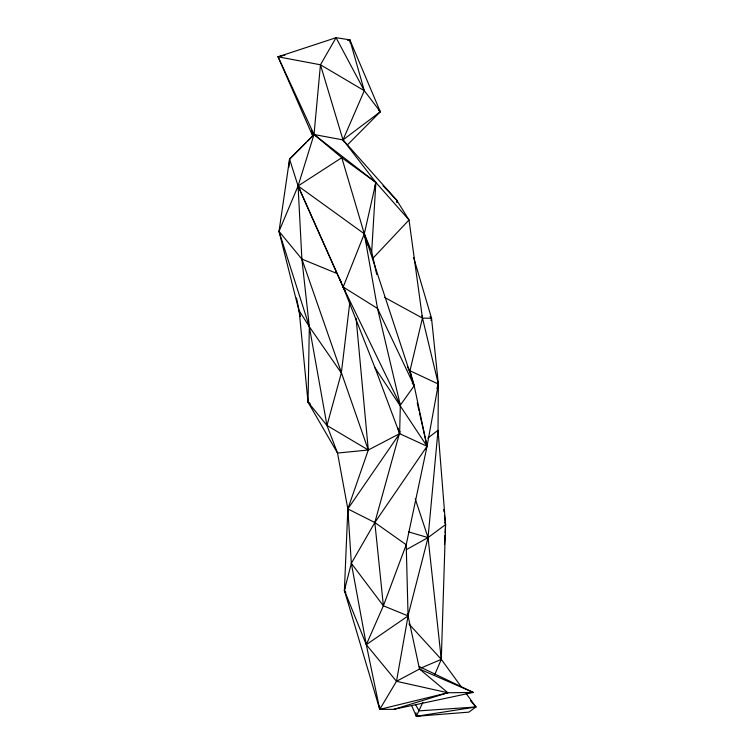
<?xml version="1.0" encoding="UTF-8"?>
<svg xmlns="http://www.w3.org/2000/svg" width="754" height="754" viewBox="0 0 754 754"><rect width="100%" height="100%" fill="white"/><g stroke="black" fill="none" stroke-linecap="round" stroke-linejoin="round"><path stroke-width="1.13" d="M356.105 318.339L368.301 450.006L347.839 508.922L344.399 590.42L379.733 709.373L393.89 709.335L473.276 692.436L419.233 666.545M444.502 544.539L445.001 535.151M445.124 532.805L445.567 524.596L438.036 430.261L438.357 384.069L431.542 318.273L413.644 257.576M376.764 274.607L371.694 251.685L375.878 182.449L343.013 139.914L320.45 64.787L336.058 37.7L349.837 39.839L380.336 111.762L347.575 144.749M288.914 167.237L289.564 159.103L314.022 134.514L320.45 64.787L278.047 56.795L312.721 136.031L307.755 140.97M407.726 616.847L428.055 537.602L438.036 430.261L427.791 438.093M348.471 512.352L337.519 453.05L326.982 425.492L341.336 372.985L349.733 303.165M300.375 316.378L279.018 231.365L289.564 159.103L306.105 142.619M400.006 431.373L374.832 522.531L351.345 563.342L344.399 590.42L366.303 644.661L379.733 709.373L447.895 692.766L473.276 692.436L419.497 669.024L396.481 681.305L379.733 709.373L379.564 705.895M393.89 709.335L447.895 692.766L396.481 681.305L408.074 615.924L406.218 544.746L427.047 446.283L438.357 384.069L421.957 315.813M345.266 585.811L344.399 590.42L345.86 592.229M311.459 130.357L312.721 136.031L314.022 134.514L343.013 139.914L380.336 111.762L364.295 90.697L336.058 37.7L278.047 56.795L314.022 134.514L375.878 182.449L364.314 233.806L343.183 287.02L345.247 290.695M431.005 320.554L431.542 318.273L429.969 316.605M374.795 186.983L375.878 182.449L341.788 157.699L314.022 134.514L298.075 185.974L279.018 231.365L309.328 326.699L326.982 425.492L368.301 450.006L399.629 433.663L427.047 446.283L425.727 449.554M437.716 386.302L438.357 384.069L409.988 370.751L408.187 369.337M436.924 388.555L438.357 384.069L437.32 386.152M396.481 681.305L366.303 644.661L383.39 605.792L406.218 544.746L374.832 522.531L347.839 508.922L399.629 433.663L400.327 405.162L377.528 308.48L364.314 233.806L341.788 157.699L298.075 185.974L301.883 259.084L309.328 326.699L308.028 402.174L337.519 453.05L368.301 450.006L301.883 259.084L279.018 231.365M422.881 702.285L416.34 716.3L468.903 712.125L475.953 706.979L466.255 693.652M434.851 674.387L441.297 659.364L445.567 524.596L444.436 515.321M343.852 141.771L343.013 139.914L364.295 90.697L349.837 39.839L347.556 40.377M372.712 258.49L409.017 219.961L396.736 200.244L343.013 139.914M406.434 549.6L428.055 537.602L445.567 524.596L444.917 522.343M420.836 668.091L441.297 659.364L428.055 537.602L415.256 498.931M278.047 56.795L284.88 55.174M411.731 705.753L416.34 716.3L475.953 706.979L470.543 700.862M475.953 706.979L419.196 710.862L415.68 704.933M431.542 318.273L422.457 318.103L384.417 297.312M408.461 531.862L428.055 537.602M301.883 259.084L337.453 273.693M347.839 508.922L351.345 563.342L383.39 605.792L408.074 615.924L419.497 669.024L447.895 692.766M320.45 64.787L364.295 90.697M309.988 403.456L308.028 402.174L299.159 310.667L296.492 297.99M289.564 159.103L298.075 185.974L364.314 233.806L371.694 251.685M378.668 110.207L380.336 111.762M383.023 185.72L396.736 200.244L397.396 202.496M310.441 404.747L308.028 402.174L326.982 425.492M408.932 623.963L441.297 659.364L461.401 686.979M375.878 182.449L409.017 219.961L422.457 318.103L409.988 370.751L412.315 381.053M412.193 382.938L414.191 385.756L427.047 446.283L374.832 522.531L383.39 605.792M341.336 372.985L309.328 326.699L299.159 310.667M299.828 189.009L298.075 185.974L343.183 287.02L375.058 367.914L427.047 446.283L419.554 413.098M407.49 366.802L409.988 370.751L414.191 385.756L400.327 405.162L343.183 287.02L377.528 308.48L414.191 385.756L364.314 233.806L367.151 245.229M335.794 271.449L336.878 273.542M339.573 278.763L341.194 281.902M298.075 185.974L343.862 288.81M375.058 367.914L399.629 433.663L397.905 428.055M407.33 613.69L408.074 615.924L366.303 644.661L351.345 563.342M396.736 200.244L396.962 202.562M417.226 402.796L419.036 410.807M349.837 39.839L350.384 43.317M443.729 509.516L444.012 511.834M415.972 712.784L416.34 716.3"/></g></svg>
